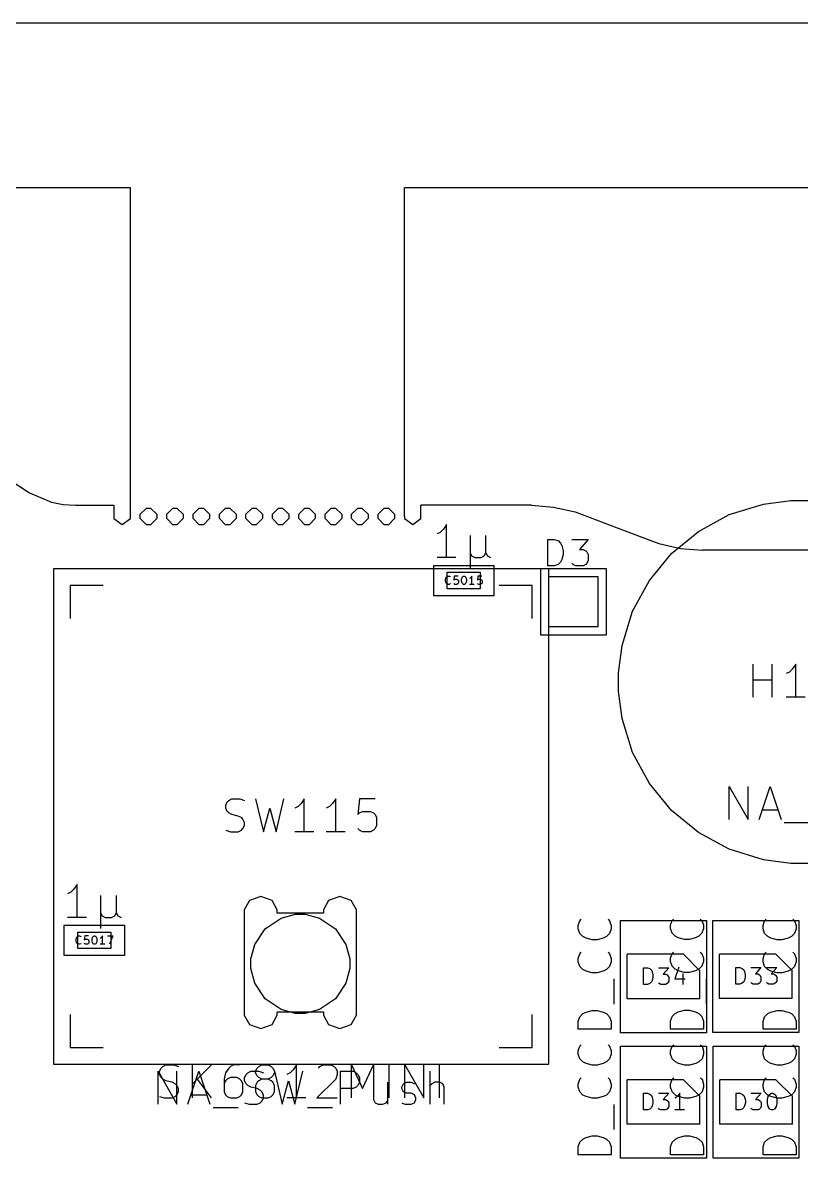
# Model space of a CAD drawing. Extents: x 0 to 141, y 0 to 216.
# Drawn here: x 77.15 to 100.73, y 181.25 to 215.65 of the extents above; entities that cross this region are included whole.
import ezdxf

# ---------------------------------------------------------------- set-up
doc = ezdxf.new("R2010")
doc.units = 0
doc.layers.get('0').update_dxf_attribs({"linetype": 'CONTINUOUS'})

msp = doc.modelspace()

# ---------------------------------------------------------------- linework, layer by layer
at = {"color": 0}
for p, q in [((0.07028, 215.649), (134.151, 215.649)), ((80.4115, 210.65), (12.8102, 210.65)), ((80.4115, 200.695), (80.4115, 210.65)), ((88.7113, 200.695), (88.7113, 210.65)), ((134.151, 210.65), (88.7113, 210.65)), ((76.7401, 201.816), (77.3536, 201.409)), ((77.3536, 201.409), (78.0189, 201.13)), ((78.0189, 201.13), (78.3773, 201.057)), ((78.3773, 201.057), (78.7548, 201.032)), ((78.7548, 201.032), (79.9112, 201.032)), ((79.9112, 201.032), (79.9112, 200.695)), ((80.7103, 200.758), (80.8976, 200.944)), ((80.8976, 200.944), (80.9611, 200.944)), ((80.9611, 200.944), (81.0232, 200.944)), ((81.0232, 200.944), (81.2105, 200.758)), ((81.5111, 200.758), (81.697, 200.944)), ((81.697, 200.944), (81.7605, 200.944)), ((81.7605, 200.944), (81.8226, 200.944)), ((81.8226, 200.944), (82.0113, 200.758)), ((82.3101, 200.758), (82.4978, 200.944)), ((82.4978, 200.944), (82.5609, 200.944)), ((82.5609, 200.944), (82.623, 200.944)), ((82.623, 200.944), (82.8104, 200.758)), ((83.1109, 200.758), (83.2968, 200.944)), ((83.2968, 200.944), (83.3603, 200.944)), ((83.3603, 200.944), (83.4224, 200.944)), ((83.4224, 200.944), (83.6112, 200.758)), ((83.91, 200.758), (84.0976, 200.944)), ((84.0976, 200.944), (84.1608, 200.944)), ((84.1608, 200.944), (84.2229, 200.944)), ((84.2229, 200.944), (84.4102, 200.758)), ((84.7108, 200.758), (84.8967, 200.944)), ((84.8967, 200.944), (84.9602, 200.944)), ((84.9602, 200.944), (85.0223, 200.944)), ((85.0223, 200.944), (85.211, 200.758)), ((85.5102, 200.758), (85.6975, 200.944)), ((85.6975, 200.944), (85.761, 200.944)), ((85.761, 200.944), (85.8227, 200.944)), ((85.8227, 200.944), (86.0104, 200.758)), ((86.3106, 200.758), (86.4969, 200.944)), ((86.4969, 200.944), (86.56, 200.944)), ((86.56, 200.944), (86.6221, 200.944)), ((86.6221, 200.944), (86.8109, 200.758)), ((87.1114, 200.758), (87.2973, 200.944)), ((87.2973, 200.944), (87.3608, 200.944)), ((87.3608, 200.944), (87.4229, 200.944)), ((87.4229, 200.944), (87.6102, 200.758)), ((87.9105, 200.758), (88.0981, 200.944)), ((88.0981, 200.944), (88.1613, 200.944)), ((88.1613, 200.944), (88.2234, 200.944)), ((88.2234, 200.944), (88.4107, 200.758)), ((89.2101, 200.695), (89.2101, 201.032)), ((92.5558, 201.032), (89.2101, 201.032)), ((92.5558, 201.032), (93.2296, 200.979)), ((93.2296, 200.979), (93.883, 200.83)), ((98.5478, 200.749), (99.5796, 201.068)), ((99.5796, 201.068), (100.411, 201.18)), ((100.411, 201.18), (100.689, 201.18)), ((100.689, 201.18), (100.966, 201.18)), ((79.9112, 200.695), (79.9112, 200.633)), ((79.9112, 200.633), (80.1606, 200.445)), ((80.1606, 200.445), (80.4115, 200.633)), ((80.4115, 200.633), (80.4115, 200.695)), ((80.7103, 200.695), (80.7103, 200.758)), ((80.7103, 200.633), (80.7103, 200.695)), ((80.8976, 200.444), (80.7103, 200.633)), ((81.2105, 200.633), (81.0232, 200.444)), ((81.2105, 200.758), (81.2105, 200.695)), ((81.2105, 200.695), (81.2105, 200.633)), ((81.5111, 200.695), (81.5111, 200.758)), ((81.5111, 200.633), (81.5111, 200.695)), ((81.697, 200.444), (81.5111, 200.633)), ((82.0113, 200.633), (81.8226, 200.444)), ((82.0113, 200.758), (82.0113, 200.695)), ((82.0113, 200.695), (82.0113, 200.633)), ((82.3101, 200.695), (82.3101, 200.758)), ((82.3101, 200.633), (82.3101, 200.695)), ((82.4978, 200.444), (82.3101, 200.633)), ((82.8104, 200.633), (82.623, 200.444)), ((82.8104, 200.758), (82.8104, 200.695)), ((82.8104, 200.695), (82.8104, 200.633)), ((83.1109, 200.695), (83.1109, 200.758)), ((83.1109, 200.633), (83.1109, 200.695)), ((83.2968, 200.444), (83.1109, 200.633)), ((83.6112, 200.633), (83.4224, 200.444)), ((83.6112, 200.758), (83.6112, 200.695)), ((83.6112, 200.695), (83.6112, 200.633)), ((83.91, 200.695), (83.91, 200.758)), ((83.91, 200.633), (83.91, 200.695)), ((84.0976, 200.444), (83.91, 200.633)), ((84.4102, 200.633), (84.2229, 200.444)), ((84.4102, 200.758), (84.4102, 200.695)), ((84.4102, 200.695), (84.4102, 200.633)), ((84.7108, 200.695), (84.7108, 200.758)), ((84.7108, 200.633), (84.7108, 200.695)), ((84.8967, 200.444), (84.7108, 200.633)), ((85.211, 200.633), (85.0223, 200.444)), ((85.211, 200.758), (85.211, 200.695)), ((85.211, 200.695), (85.211, 200.633)), ((85.5102, 200.695), (85.5102, 200.758)), ((85.5102, 200.633), (85.5102, 200.695)), ((85.6975, 200.444), (85.5102, 200.633)), ((86.0104, 200.633), (85.8227, 200.444)), ((86.0104, 200.758), (86.0104, 200.695)), ((86.0104, 200.695), (86.0104, 200.633)), ((86.3106, 200.695), (86.3106, 200.758)), ((86.3106, 200.633), (86.3106, 200.695)), ((86.4969, 200.444), (86.3106, 200.633)), ((86.8109, 200.633), (86.6221, 200.444)), ((86.8109, 200.758), (86.8109, 200.695)), ((86.8109, 200.695), (86.8109, 200.633)), ((87.1114, 200.695), (87.1114, 200.758)), ((87.1114, 200.633), (87.1114, 200.695)), ((87.2973, 200.444), (87.1114, 200.633)), ((87.6102, 200.633), (87.4229, 200.444)), ((87.6102, 200.758), (87.6102, 200.695)), ((87.6102, 200.695), (87.6102, 200.633)), ((87.9105, 200.695), (87.9105, 200.758)), ((87.9105, 200.633), (87.9105, 200.695)), ((88.0981, 200.444), (87.9105, 200.633)), ((88.4107, 200.633), (88.2234, 200.444)), ((88.4107, 200.758), (88.4107, 200.695)), ((88.4107, 200.695), (88.4107, 200.633)), ((88.7113, 200.695), (88.7113, 200.633)), ((88.7113, 200.633), (88.9607, 200.445)), ((88.9607, 200.445), (89.2101, 200.633)), ((89.2101, 200.633), (89.2101, 200.695)), ((93.883, 200.83), (95.148, 200.352)), ((97.6133, 200.241), (98.5478, 200.749)), ((80.9611, 200.444), (80.8976, 200.444)), ((81.0232, 200.444), (80.9611, 200.444)), ((81.7605, 200.444), (81.697, 200.444)), ((81.8226, 200.444), (81.7605, 200.444)), ((82.5609, 200.444), (82.4978, 200.444)), ((82.623, 200.444), (82.5609, 200.444)), ((83.3603, 200.444), (83.2968, 200.444)), ((83.4224, 200.444), (83.3603, 200.444)), ((84.1608, 200.444), (84.0976, 200.444)), ((84.2229, 200.444), (84.1608, 200.444)), ((84.9602, 200.444), (84.8967, 200.444)), ((85.0223, 200.444), (84.9602, 200.444)), ((85.761, 200.444), (85.6975, 200.444)), ((85.8227, 200.444), (85.761, 200.444)), ((86.56, 200.444), (86.4969, 200.444)), ((86.6221, 200.444), (86.56, 200.444)), ((87.3608, 200.444), (87.2973, 200.444)), ((87.4229, 200.444), (87.3608, 200.444)), ((88.1613, 200.444), (88.0981, 200.444)), ((88.2234, 200.444), (88.1613, 200.444)), ((89.7943, 200.21), (89.6994, 200.163)), ((89.8895, 200.306), (89.7943, 200.21)), ((89.9844, 200.448), (89.8895, 200.306)), ((89.9844, 199.449), (89.9844, 200.448)), ((95.148, 200.352), (96.4131, 199.875)), ((96.799, 199.569), (97.6133, 200.241)), ((90.6999, 200.115), (90.6999, 199.116)), ((91.1751, 199.591), (91.1751, 200.115)), ((93.0575, 199.199), (93.0575, 199.999)), ((93.0575, 199.999), (93.249, 199.999)), ((93.249, 199.999), (93.3619, 199.96)), ((93.3619, 199.96), (93.4392, 199.885)), ((93.4392, 199.885), (93.4766, 199.809)), ((93.7824, 199.999), (94.277, 199.999)), ((94.277, 199.999), (94.0096, 199.694)), ((96.4131, 199.875), (97.0661, 199.726)), ((90.6999, 199.591), (90.7464, 199.496)), ((91.1281, 199.496), (91.1751, 199.591)), ((91.1751, 199.591), (91.2234, 199.496)), ((93.4766, 199.809), (93.515, 199.656)), ((93.515, 199.541), (93.4766, 199.39)), ((93.515, 199.656), (93.515, 199.541)), ((94.0096, 199.694), (94.1243, 199.694)), ((94.1243, 199.694), (94.2012, 199.656)), ((94.2012, 199.656), (94.2386, 199.619)), ((94.2386, 199.619), (94.277, 199.541)), ((94.277, 199.541), (94.277, 199.351)), ((96.1277, 198.756), (96.799, 199.569)), ((97.0661, 199.726), (97.7403, 199.672)), ((110.597, 199.672), (97.7403, 199.672)), ((89.5985, 198.291), (89.5985, 199.21)), ((89.5985, 199.21), (91.4192, 199.21)), ((90.2712, 199.449), (89.6994, 199.449)), ((90.7464, 199.496), (90.8417, 199.449)), ((90.8417, 199.449), (91.0332, 199.449)), ((91.0332, 199.449), (91.1281, 199.496)), ((91.2234, 199.496), (91.3183, 199.449)), ((91.4192, 199.21), (91.4192, 198.291)), ((93.249, 199.199), (93.0575, 199.199)), ((93.3619, 199.237), (93.249, 199.199)), ((93.4392, 199.312), (93.3619, 199.237)), ((93.4766, 199.39), (93.4392, 199.312)), ((93.8195, 199.237), (93.7824, 199.275)), ((93.8953, 199.199), (93.8195, 199.237)), ((94.1243, 199.199), (93.8953, 199.199)), ((94.2012, 199.237), (94.1243, 199.199)), ((94.2386, 199.275), (94.2012, 199.237)), ((94.277, 199.351), (94.2386, 199.275)), ((93.0836, 199.103), (78.0838, 199.103)), ((78.0838, 199.103), (78.0838, 184.103)), ((89.9555, 198.778), (89.9664, 198.826)), ((89.9664, 198.826), (89.9791, 198.85)), ((89.9791, 198.85), (90.0024, 198.873)), ((90.0024, 198.873), (90.0384, 198.886)), ((90.0095, 198.501), (90.0095, 199.001)), ((90.0095, 199.001), (91.0085, 199.001)), ((90.0384, 198.886), (90.0617, 198.886)), ((90.0617, 198.886), (90.0977, 198.873)), ((90.0977, 198.873), (90.11, 198.862)), ((90.2173, 198.886), (90.2049, 198.767)), ((90.3358, 198.886), (90.2173, 198.886)), ((90.4434, 198.79), (90.4558, 198.837)), ((90.4558, 198.837), (90.4667, 198.862)), ((90.4667, 198.862), (90.4794, 198.873)), ((90.4794, 198.873), (90.5027, 198.886)), ((90.5027, 198.886), (90.526, 198.886)), ((90.526, 198.886), (90.551, 198.873)), ((90.551, 198.873), (90.5619, 198.862)), ((90.5619, 198.862), (90.5743, 198.837)), ((90.5743, 198.837), (90.5866, 198.79)), ((90.7052, 198.826), (90.6819, 198.814)), ((90.7288, 198.85), (90.7052, 198.826)), ((90.7535, 198.886), (90.7288, 198.85)), ((90.7535, 198.636), (90.7535, 198.886)), ((90.9313, 198.886), (90.9189, 198.767)), ((91.0498, 198.886), (90.9313, 198.886)), ((91.0085, 199.001), (91.0085, 198.501)), ((94.8284, 199.111), (92.8289, 199.111)), ((92.8289, 199.111), (92.8289, 197.11)), ((94.579, 198.86), (93.0783, 198.86)), ((93.0783, 198.86), (93.0783, 197.361)), ((93.0836, 184.103), (93.0836, 199.103)), ((94.579, 197.361), (94.579, 198.86)), ((94.8284, 197.11), (94.8284, 199.111)), ((79.5845, 198.603), (78.5841, 198.603)), ((78.5841, 198.603), (78.5841, 197.604)), ((89.9555, 198.742), (89.9555, 198.778)), ((89.9664, 198.695), (89.9555, 198.742)), ((89.9791, 198.67), (89.9664, 198.695)), ((90.0024, 198.647), (89.9791, 198.67)), ((90.0384, 198.636), (90.0024, 198.647)), ((91.0085, 198.501), (90.0095, 198.501)), ((90.0617, 198.636), (90.0384, 198.636)), ((90.0977, 198.647), (90.0617, 198.636)), ((90.11, 198.659), (90.0977, 198.647)), ((90.2049, 198.767), (90.2173, 198.778)), ((90.2173, 198.647), (90.2049, 198.659)), ((90.2173, 198.778), (90.2409, 198.79)), ((90.2409, 198.636), (90.2173, 198.647)), ((90.2409, 198.79), (90.3002, 198.79)), ((90.3002, 198.636), (90.2409, 198.636)), ((90.3002, 198.79), (90.3249, 198.778)), ((90.3249, 198.647), (90.3002, 198.636)), ((90.3249, 198.778), (90.3358, 198.767)), ((90.3358, 198.659), (90.3249, 198.647)), ((90.3358, 198.767), (90.3482, 198.742)), ((90.3482, 198.683), (90.3358, 198.659)), ((90.3482, 198.742), (90.3482, 198.683)), ((90.4434, 198.731), (90.4434, 198.79)), ((90.4558, 198.683), (90.4434, 198.731)), ((90.4667, 198.659), (90.4558, 198.683)), ((90.4794, 198.647), (90.4667, 198.659)), ((90.5027, 198.636), (90.4794, 198.647)), ((90.526, 198.636), (90.5027, 198.636)), ((90.551, 198.647), (90.526, 198.636)), ((90.5619, 198.659), (90.551, 198.647)), ((90.5743, 198.683), (90.5619, 198.659)), ((90.5866, 198.731), (90.5743, 198.683)), ((90.5866, 198.79), (90.5866, 198.731)), ((90.8237, 198.636), (90.6819, 198.636)), ((90.9189, 198.767), (90.9313, 198.778)), ((90.9313, 198.647), (90.9189, 198.659)), ((90.9313, 198.778), (90.9546, 198.79)), ((90.9546, 198.636), (90.9313, 198.647)), ((90.9546, 198.79), (91.0153, 198.79)), ((91.0153, 198.636), (90.9546, 198.636)), ((91.0153, 198.79), (91.0389, 198.778)), ((91.0389, 198.647), (91.0153, 198.636)), ((91.0389, 198.778), (91.0498, 198.767)), ((91.0498, 198.659), (91.0389, 198.647)), ((91.0498, 198.767), (91.0622, 198.742)), ((91.0622, 198.683), (91.0498, 198.659)), ((91.0622, 198.742), (91.0622, 198.683)), ((92.5834, 198.603), (91.5843, 198.603)), ((92.5834, 197.604), (92.5834, 198.603)), ((95.6208, 197.82), (96.1277, 198.756)), ((91.4192, 198.291), (89.5985, 198.291)), ((95.3011, 196.788), (95.6208, 197.82)), ((92.8289, 197.11), (94.8284, 197.11)), ((93.0783, 197.361), (94.579, 197.361)), ((95.1893, 195.957), (95.3011, 196.788)), ((99.2738, 195.217), (99.2738, 196.216)), ((99.8456, 195.217), (99.8456, 196.216)), ((100.464, 196.074), (100.37, 195.979)), ((100.56, 196.216), (100.464, 196.074)), ((100.56, 195.217), (100.56, 196.216)), ((95.1893, 195.679), (95.1893, 195.957)), ((99.2738, 195.741), (99.8456, 195.741)), ((100.37, 195.979), (100.274, 195.931)), ((95.1893, 195.402), (95.1893, 195.679)), ((95.3011, 194.571), (95.1893, 195.402)), ((100.846, 195.217), (100.274, 195.217)), ((95.6208, 193.538), (95.3011, 194.571)), ((96.1277, 192.604), (95.6208, 193.538)), ((96.799, 191.79), (96.1277, 192.604)), ((98.5464, 191.517), (98.5464, 192.516)), ((98.5464, 192.516), (99.1168, 191.517)), ((99.1168, 191.517), (99.1168, 192.516)), ((99.4502, 191.517), (99.7839, 192.516)), ((99.7839, 192.516), (100.117, 191.517)), ((83.2982, 191.95), (83.3452, 192.046)), ((83.2982, 191.855), (83.2982, 191.95)), ((83.3452, 192.046), (83.3935, 192.093)), ((83.3935, 192.093), (83.4884, 192.141)), ((83.4884, 192.141), (83.7269, 192.141)), ((83.7269, 192.141), (83.8701, 192.093)), ((84.2024, 192.141), (84.4405, 191.141)), ((84.8222, 191.141), (85.0593, 192.141)), ((85.5846, 191.998), (85.4879, 191.903)), ((85.6795, 192.141), (85.5846, 191.998)), ((85.6795, 191.141), (85.6795, 192.141)), ((86.5367, 191.998), (86.4415, 191.903)), ((86.6316, 192.141), (86.5367, 191.998)), ((86.6316, 191.141), (86.6316, 192.141)), ((87.3457, 192.141), (87.2973, 191.665)), ((87.8223, 192.141), (87.3457, 192.141)), ((83.3452, 191.759), (83.2982, 191.855)), ((83.3935, 191.713), (83.3452, 191.759)), ((83.4884, 191.665), (83.3935, 191.713)), ((83.6785, 191.618), (83.4884, 191.665)), ((83.7738, 191.569), (83.6785, 191.618)), ((84.4405, 191.141), (84.6307, 191.855)), ((84.6307, 191.855), (84.8222, 191.141)), ((85.4879, 191.903), (85.393, 191.855)), ((86.4415, 191.903), (86.3452, 191.855)), ((87.2973, 191.665), (87.3457, 191.713)), ((87.3457, 191.713), (87.4406, 191.759)), ((87.4406, 191.759), (87.679, 191.759)), ((87.679, 191.759), (87.7743, 191.713)), ((87.7743, 191.713), (87.8223, 191.665)), ((87.8223, 191.665), (87.8692, 191.569)), ((97.6133, 191.119), (96.799, 191.79)), ((99.5454, 191.802), (100.022, 191.802)), ((83.8218, 191.521), (83.7738, 191.569)), ((83.8701, 191.426), (83.8218, 191.521)), ((83.8218, 191.236), (83.8701, 191.331)), ((83.8701, 191.331), (83.8701, 191.426)), ((87.8692, 191.331), (87.8223, 191.236)), ((87.8692, 191.569), (87.8692, 191.331)), ((100.212, 191.422), (100.975, 191.422)), ((83.2982, 191.189), (83.4415, 191.141)), ((83.4415, 191.141), (83.6785, 191.141)), ((83.6785, 191.141), (83.7738, 191.189)), ((83.7738, 191.189), (83.8218, 191.236)), ((85.9649, 191.141), (85.393, 191.141)), ((86.917, 191.141), (86.3452, 191.141)), ((87.3457, 191.189), (87.2973, 191.236)), ((87.4406, 191.141), (87.3457, 191.189)), ((87.679, 191.141), (87.4406, 191.141)), ((87.7743, 191.189), (87.679, 191.141)), ((87.8223, 191.236), (87.7743, 191.189)), ((98.5478, 190.611), (97.6133, 191.119)), ((99.5796, 190.292), (98.5478, 190.611)), ((100.411, 190.179), (99.5796, 190.292)), ((100.689, 190.179), (100.411, 190.179)), ((100.966, 190.179), (100.689, 190.179)), ((78.7961, 189.548), (78.7012, 189.406)), ((78.7961, 188.549), (78.7961, 189.548)), ((78.6059, 189.311), (78.511, 189.262)), ((78.7012, 189.406), (78.6059, 189.311)), ((79.5101, 189.214), (79.5101, 188.215)), ((79.9867, 188.691), (79.9867, 189.214)), ((84.0147, 189.057), (83.8592, 188.776)), ((84.358, 189.181), (84.0147, 189.057)), ((84.7012, 189.057), (84.358, 189.181)), ((84.8582, 188.776), (84.7012, 189.057)), ((86.414, 189.057), (86.2584, 188.776)), ((86.7586, 189.181), (86.414, 189.057)), ((87.1015, 189.057), (86.7586, 189.181)), ((87.2589, 188.776), (87.1015, 189.057)), ((79.0815, 188.549), (78.511, 188.549)), ((79.5101, 188.691), (79.5584, 188.596)), ((79.5584, 188.596), (79.6533, 188.549)), ((79.6533, 188.549), (79.8435, 188.549)), ((79.8435, 188.549), (79.9387, 188.596)), ((79.9387, 188.596), (79.9867, 188.691)), ((79.9867, 188.691), (80.0336, 188.596)), ((80.0336, 188.596), (80.1303, 188.549)), ((83.8592, 188.776), (83.8592, 188.681)), ((83.8592, 188.681), (83.8592, 185.681)), ((84.4973, 188.203), (84.9739, 188.524)), ((84.8582, 188.681), (84.8582, 188.776)), ((86.2584, 188.681), (84.8582, 188.681)), ((84.9739, 188.524), (85.4121, 188.641)), ((85.4121, 188.641), (85.5581, 188.641)), ((85.5581, 188.641), (85.7042, 188.641)), ((85.7042, 188.641), (86.1427, 188.524)), ((86.1427, 188.524), (86.6193, 188.203)), ((86.2584, 188.776), (86.2584, 188.681)), ((87.2589, 188.681), (87.2589, 188.776)), ((87.2589, 185.681), (87.2589, 188.681)), ((78.4105, 187.391), (78.4105, 188.31)), ((78.4105, 188.31), (80.2294, 188.31)), ((80.2294, 188.31), (80.2294, 187.391)), ((84.176, 187.726), (84.4973, 188.203)), ((86.6193, 188.203), (86.9403, 187.726)), ((93.9712, 188.301), (94.0195, 188.444)), ((93.9712, 188.206), (93.9712, 188.301)), ((94.0195, 188.062), (93.9712, 188.206)), ((94.0195, 188.444), (94.0664, 188.491)), ((94.8764, 188.491), (94.9233, 188.444)), ((94.9233, 188.444), (94.9717, 188.301)), ((94.9717, 188.206), (94.9233, 188.062)), ((94.9717, 188.301), (94.9717, 188.206)), ((95.2581, 188.451), (97.8588, 188.451)), ((95.2581, 185.051), (95.2581, 188.451)), ((96.7673, 188.309), (96.8142, 188.451)), ((96.7673, 188.214), (96.7673, 188.309)), ((96.8142, 188.07), (96.7673, 188.214)), ((96.8142, 188.451), (96.8622, 188.499)), ((97.6711, 188.499), (97.7194, 188.451)), ((97.7194, 188.451), (97.7664, 188.309)), ((97.7664, 188.214), (97.7194, 188.07)), ((97.7664, 188.309), (97.7664, 188.214)), ((97.8588, 188.451), (97.8588, 185.051)), ((98.0542, 188.458), (100.655, 188.458)), ((98.0542, 185.058), (98.0542, 188.458)), ((99.5715, 188.301), (99.6184, 188.444)), ((99.5715, 188.206), (99.5715, 188.301)), ((99.6184, 188.062), (99.5715, 188.206)), ((99.6184, 188.444), (99.6668, 188.491)), ((100.476, 188.491), (100.524, 188.444)), ((100.524, 188.444), (100.572, 188.301)), ((100.572, 188.206), (100.524, 188.062)), ((100.572, 188.301), (100.572, 188.206)), ((100.655, 188.458), (100.655, 185.058)), ((78.7658, 187.877), (78.7785, 187.926)), ((78.7658, 187.843), (78.7658, 187.877)), ((78.7785, 187.795), (78.7658, 187.843)), ((78.7785, 187.926), (78.7908, 187.949)), ((78.7908, 187.949), (78.8141, 187.974)), ((78.8141, 187.974), (78.8501, 187.985)), ((78.8197, 187.601), (78.8197, 188.101)), ((78.8197, 188.101), (79.8202, 188.101)), ((78.8501, 187.985), (78.8734, 187.985)), ((78.8734, 187.985), (78.9093, 187.974)), ((78.9093, 187.974), (78.9217, 187.962)), ((79.0279, 187.985), (79.0166, 187.867)), ((79.0166, 187.867), (79.0279, 187.877)), ((79.1475, 187.985), (79.0279, 187.985)), ((79.0279, 187.877), (79.0526, 187.89)), ((79.0526, 187.89), (79.1118, 187.89)), ((79.1118, 187.89), (79.1351, 187.877)), ((79.1351, 187.877), (79.1475, 187.867)), ((79.1475, 187.867), (79.1587, 187.843)), ((79.1587, 187.843), (79.1587, 187.783)), ((79.2551, 187.89), (79.266, 187.938)), ((79.2551, 187.831), (79.2551, 187.89)), ((79.266, 187.783), (79.2551, 187.831)), ((79.266, 187.938), (79.2787, 187.962)), ((79.2787, 187.962), (79.2896, 187.974)), ((79.2896, 187.974), (79.3143, 187.985)), ((79.3143, 187.985), (79.338, 187.985)), ((79.338, 187.985), (79.3612, 187.974)), ((79.3612, 187.974), (79.3736, 187.962)), ((79.3736, 187.962), (79.3859, 187.938)), ((79.3859, 187.938), (79.3972, 187.89)), ((79.3972, 187.831), (79.3859, 187.783)), ((79.3972, 187.89), (79.3972, 187.831)), ((79.5168, 187.926), (79.4921, 187.913)), ((79.5405, 187.949), (79.5168, 187.926)), ((79.5637, 187.985), (79.5405, 187.949)), ((79.5637, 187.736), (79.5637, 187.985)), ((79.7183, 187.985), (79.8848, 187.985)), ((79.8848, 187.985), (79.7789, 187.736)), ((79.8202, 188.101), (79.8202, 187.601)), ((94.1144, 187.967), (94.0195, 188.062)), ((94.2097, 187.92), (94.1144, 187.967)), ((94.3998, 187.872), (94.2097, 187.92)), ((94.543, 187.872), (94.3998, 187.872)), ((94.7332, 187.92), (94.543, 187.872)), ((94.8284, 187.967), (94.7332, 187.92)), ((94.9233, 188.062), (94.8284, 187.967)), ((96.9091, 187.976), (96.8142, 188.07)), ((97.0044, 187.927), (96.9091, 187.976)), ((97.1959, 187.88), (97.0044, 187.927)), ((97.3377, 187.88), (97.1959, 187.88)), ((97.5293, 187.927), (97.3377, 187.88)), ((97.6242, 187.976), (97.5293, 187.927)), ((97.7194, 188.07), (97.6242, 187.976)), ((99.7148, 187.967), (99.6184, 188.062)), ((99.81, 187.92), (99.7148, 187.967)), ((100, 187.872), (99.81, 187.92)), ((100.143, 187.872), (100, 187.872)), ((100.334, 187.92), (100.143, 187.872)), ((100.429, 187.967), (100.334, 187.92)), ((100.524, 188.062), (100.429, 187.967)), ((78.7908, 187.772), (78.7785, 187.795)), ((78.8141, 187.747), (78.7908, 187.772)), ((78.8501, 187.736), (78.8141, 187.747)), ((79.8202, 187.601), (78.8197, 187.601)), ((78.8734, 187.736), (78.8501, 187.736)), ((78.9093, 187.747), (78.8734, 187.736)), ((78.9217, 187.759), (78.9093, 187.747)), ((79.0279, 187.747), (79.0166, 187.759)), ((79.0526, 187.736), (79.0279, 187.747)), ((79.1118, 187.736), (79.0526, 187.736)), ((79.1351, 187.747), (79.1118, 187.736)), ((79.1475, 187.759), (79.1351, 187.747)), ((79.1587, 187.783), (79.1475, 187.759)), ((79.2787, 187.759), (79.266, 187.783)), ((79.2896, 187.747), (79.2787, 187.759)), ((79.3143, 187.736), (79.2896, 187.747)), ((79.338, 187.736), (79.3143, 187.736)), ((79.3612, 187.747), (79.338, 187.736)), ((79.3736, 187.759), (79.3612, 187.747)), ((79.3859, 187.783), (79.3736, 187.759)), ((79.6354, 187.736), (79.4921, 187.736)), ((84.0588, 187.288), (84.176, 187.726)), ((86.9403, 187.726), (87.0589, 187.288)), ((94.0195, 187.444), (94.0664, 187.492)), ((94.8764, 187.492), (94.9233, 187.444)), ((96.8142, 187.452), (96.8622, 187.499)), ((97.6711, 187.499), (97.7194, 187.452)), ((99.6184, 187.444), (99.6668, 187.492)), ((100.476, 187.492), (100.524, 187.444)), ((80.2294, 187.391), (78.4105, 187.391)), ((84.0588, 187.14), (84.0588, 187.288)), ((84.0588, 186.995), (84.0588, 187.14)), ((87.0589, 187.288), (87.0589, 187.14)), ((87.0589, 187.14), (87.0589, 186.995)), ((93.9712, 187.302), (94.0195, 187.444)), ((93.9712, 187.205), (93.9712, 187.302)), ((94.0195, 187.063), (93.9712, 187.205)), ((94.9233, 187.444), (94.9717, 187.302)), ((94.9717, 187.205), (94.9233, 187.063)), ((94.9717, 187.302), (94.9717, 187.205)), ((97.1585, 187.431), (95.4595, 187.431)), ((95.4595, 186.081), (95.4595, 187.431)), ((96.7673, 187.308), (96.8142, 187.452)), ((96.7673, 187.214), (96.7673, 187.308)), ((96.8142, 187.07), (96.7673, 187.214)), ((97.6588, 186.931), (97.1585, 187.431)), ((97.7194, 187.452), (97.7664, 187.308)), ((97.7664, 187.214), (97.7194, 187.07)), ((97.7664, 187.308), (97.7664, 187.214)), ((99.9546, 187.438), (98.2543, 187.438)), ((98.2543, 186.089), (98.2543, 187.438)), ((99.5715, 187.302), (99.6184, 187.444)), ((99.5715, 187.205), (99.5715, 187.302)), ((99.6184, 187.063), (99.5715, 187.205)), ((100.453, 186.938), (99.9546, 187.438)), ((100.524, 187.444), (100.572, 187.302)), ((100.572, 187.205), (100.524, 187.063)), ((100.572, 187.302), (100.572, 187.205)), ((84.176, 186.557), (84.0588, 186.995)), ((87.0589, 186.995), (86.9403, 186.557)), ((94.1144, 186.968), (94.0195, 187.063)), ((94.2097, 186.92), (94.1144, 186.968)), ((94.3998, 186.873), (94.2097, 186.92)), ((94.543, 186.873), (94.3998, 186.873)), ((94.7332, 186.92), (94.543, 186.873)), ((94.8284, 186.968), (94.7332, 186.92)), ((94.9233, 187.063), (94.8284, 186.968)), ((95.9513, 186.52), (95.9513, 187.019)), ((95.9513, 187.019), (96.0713, 187.019)), ((96.0713, 187.019), (96.1415, 186.995)), ((96.1415, 186.995), (96.1898, 186.949)), ((96.1898, 186.949), (96.2131, 186.901)), ((96.2131, 186.901), (96.2367, 186.805)), ((96.2367, 186.805), (96.2367, 186.734)), ((96.4036, 187.019), (96.7133, 187.019)), ((96.7133, 187.019), (96.5468, 186.829)), ((96.5468, 186.829), (96.6184, 186.829)), ((96.6184, 186.829), (96.6653, 186.805)), ((96.6653, 186.805), (96.69, 186.782)), ((96.69, 186.782), (96.7133, 186.734)), ((96.9091, 186.975), (96.8142, 187.07)), ((97.0234, 187.044), (96.9038, 186.686)), ((97.0044, 186.928), (96.9091, 186.975)), ((97.1959, 186.88), (97.0044, 186.928)), ((97.1419, 186.852), (97.1419, 186.52)), ((97.3377, 186.88), (97.1959, 186.88)), ((97.5293, 186.928), (97.3377, 186.88)), ((97.6242, 186.975), (97.5293, 186.928)), ((97.7194, 187.07), (97.6242, 186.975)), ((97.6588, 186.081), (97.6588, 186.931)), ((98.7474, 186.527), (98.7474, 187.027)), ((98.7474, 187.027), (98.866, 187.027)), ((98.866, 187.027), (98.9376, 187.004)), ((98.9376, 187.004), (98.9845, 186.956)), ((98.9845, 186.956), (99.0092, 186.907)), ((99.0092, 186.907), (99.0328, 186.812)), ((99.0328, 186.812), (99.0328, 186.741)), ((99.1994, 187.027), (99.508, 187.027)), ((99.508, 187.027), (99.3429, 186.837)), ((99.3429, 186.837), (99.4131, 186.837)), ((99.4131, 186.837), (99.4615, 186.812)), ((99.4615, 186.812), (99.4847, 186.789)), ((99.4847, 186.789), (99.508, 186.741)), ((99.7148, 186.968), (99.6184, 187.063)), ((99.6749, 187.027), (99.985, 187.027)), ((99.81, 186.92), (99.7148, 186.968)), ((100, 186.873), (99.81, 186.92)), ((99.985, 187.027), (99.8181, 186.837)), ((99.8181, 186.837), (99.8897, 186.837)), ((99.8897, 186.837), (99.9381, 186.812)), ((99.9381, 186.812), (99.9614, 186.789)), ((99.9614, 186.789), (99.985, 186.741)), ((100.143, 186.873), (100, 186.873)), ((100.334, 186.92), (100.143, 186.873)), ((100.429, 186.968), (100.334, 186.92)), ((100.524, 187.063), (100.429, 186.968)), ((100.453, 186.089), (100.453, 186.938)), ((84.4973, 186.081), (84.176, 186.557)), ((86.9403, 186.557), (86.6193, 186.081)), ((95.0666, 185.92), (95.0666, 186.682)), ((96.0713, 186.52), (95.9513, 186.52)), ((96.1415, 186.544), (96.0713, 186.52)), ((96.1898, 186.591), (96.1415, 186.544)), ((96.2131, 186.639), (96.1898, 186.591)), ((96.2367, 186.734), (96.2131, 186.639)), ((96.4283, 186.544), (96.4036, 186.567)), ((96.4752, 186.52), (96.4283, 186.544)), ((96.6184, 186.52), (96.4752, 186.52)), ((96.6653, 186.544), (96.6184, 186.52)), ((96.69, 186.567), (96.6653, 186.544)), ((96.7133, 186.615), (96.69, 186.567)), ((96.7133, 186.734), (96.7133, 186.615)), ((96.9038, 186.686), (97.2136, 186.686)), ((97.8613, 185.928), (97.8613, 186.69)), ((98.866, 186.527), (98.7474, 186.527)), ((98.9376, 186.551), (98.866, 186.527)), ((98.9845, 186.599), (98.9376, 186.551)), ((99.0092, 186.646), (98.9845, 186.599)), ((99.0328, 186.741), (99.0092, 186.646)), ((99.223, 186.551), (99.1994, 186.575)), ((99.271, 186.527), (99.223, 186.551)), ((99.4131, 186.527), (99.271, 186.527)), ((99.4615, 186.551), (99.4131, 186.527)), ((99.4847, 186.575), (99.4615, 186.551)), ((99.508, 186.622), (99.4847, 186.575)), ((99.508, 186.741), (99.508, 186.622)), ((99.6996, 186.551), (99.6749, 186.575)), ((99.7465, 186.527), (99.6996, 186.551)), ((99.8897, 186.527), (99.7465, 186.527)), ((99.9381, 186.551), (99.8897, 186.527)), ((99.9614, 186.575), (99.9381, 186.551)), ((99.985, 186.622), (99.9614, 186.575)), ((99.985, 186.741), (99.985, 186.622)), ((100.667, 185.92), (100.667, 186.682)), ((84.9739, 185.76), (84.4973, 186.081)), ((85.4121, 185.641), (84.9739, 185.76)), ((86.1427, 185.76), (85.7042, 185.641)), ((86.6193, 186.081), (86.1427, 185.76)), ((97.6588, 186.081), (95.4595, 186.081)), ((100.453, 186.089), (98.2543, 186.089)), ((78.5841, 185.604), (78.5841, 184.603)), ((83.8592, 185.681), (83.8592, 185.587)), ((83.8592, 185.587), (84.0147, 185.306)), ((84.7012, 185.306), (84.8582, 185.587)), ((86.2584, 185.681), (84.8582, 185.681)), ((84.8582, 185.587), (84.8582, 185.681)), ((85.5581, 185.641), (85.4121, 185.641)), ((85.7042, 185.641), (85.5581, 185.641)), ((86.2584, 185.681), (86.2584, 185.587)), ((86.2584, 185.587), (86.414, 185.306)), ((87.1015, 185.306), (87.2589, 185.587)), ((87.2589, 185.587), (87.2589, 185.681)), ((92.5834, 184.603), (92.5834, 185.604)), ((93.9712, 185.396), (94.0195, 185.539)), ((94.0195, 185.539), (94.1144, 185.634)), ((94.1144, 185.634), (94.2097, 185.682)), ((94.2097, 185.682), (94.3998, 185.729)), ((94.3998, 185.729), (94.543, 185.729)), ((94.543, 185.729), (94.7332, 185.682)), ((94.7332, 185.682), (94.8284, 185.634)), ((94.8284, 185.634), (94.9233, 185.539)), ((94.9233, 185.539), (94.9717, 185.396)), ((96.7673, 185.404), (96.8142, 185.546)), ((96.8142, 185.546), (96.9091, 185.641)), ((96.9091, 185.641), (97.0044, 185.689)), ((97.0044, 185.689), (97.1959, 185.738)), ((97.1959, 185.738), (97.3377, 185.738)), ((97.3377, 185.738), (97.5293, 185.689)), ((97.5293, 185.689), (97.6242, 185.641)), ((97.6242, 185.641), (97.7194, 185.546)), ((97.7194, 185.546), (97.7664, 185.404)), ((99.5715, 185.396), (99.6184, 185.539)), ((99.6184, 185.539), (99.7148, 185.634)), ((99.7148, 185.634), (99.81, 185.682)), ((99.81, 185.682), (100, 185.729)), ((100, 185.729), (100.143, 185.729)), ((100.143, 185.729), (100.334, 185.682)), ((100.334, 185.682), (100.429, 185.634)), ((100.429, 185.634), (100.524, 185.539)), ((100.524, 185.539), (100.572, 185.396)), ((84.0147, 185.306), (84.358, 185.181)), ((84.358, 185.181), (84.7012, 185.306)), ((86.414, 185.306), (86.7586, 185.181)), ((86.7586, 185.181), (87.1015, 185.306)), ((93.9712, 185.159), (93.9712, 185.396)), ((94.9717, 185.159), (93.9712, 185.159)), ((94.9717, 185.396), (94.9717, 185.159)), ((96.7673, 185.166), (96.7673, 185.404)), ((97.7664, 185.166), (96.7673, 185.166)), ((97.7664, 185.404), (97.7664, 185.166)), ((99.5715, 185.159), (99.5715, 185.396)), ((100.572, 185.159), (99.5715, 185.159)), ((100.572, 185.396), (100.572, 185.159)), ((97.8588, 185.051), (95.2581, 185.051)), ((100.655, 185.058), (98.0542, 185.058)), ((78.5841, 184.603), (79.5845, 184.603)), ((91.5843, 184.603), (92.5834, 184.603)), ((93.9712, 184.501), (94.0195, 184.643)), ((93.9712, 184.406), (93.9712, 184.501)), ((94.0195, 184.263), (93.9712, 184.406)), ((94.0195, 184.643), (94.0664, 184.692)), ((94.8764, 184.692), (94.9233, 184.643)), ((94.9233, 184.643), (94.9717, 184.501)), ((94.9717, 184.406), (94.9233, 184.263)), ((94.9717, 184.501), (94.9717, 184.406)), ((95.2581, 184.652), (97.8588, 184.652)), ((95.2581, 181.251), (95.2581, 184.652)), ((96.7715, 184.501), (96.8195, 184.643)), ((96.7715, 184.406), (96.7715, 184.501)), ((96.8195, 184.263), (96.7715, 184.406)), ((96.8195, 184.643), (96.8664, 184.692)), ((97.6768, 184.692), (97.7237, 184.643)), ((97.7237, 184.643), (97.7717, 184.501)), ((97.7717, 184.406), (97.7237, 184.263)), ((97.7717, 184.501), (97.7717, 184.406)), ((97.8588, 184.652), (97.8588, 181.251)), ((98.0585, 184.652), (100.659, 184.652)), ((98.0585, 181.251), (98.0585, 184.652)), ((99.5715, 184.501), (99.6184, 184.643)), ((99.5715, 184.406), (99.5715, 184.501)), ((99.6184, 184.263), (99.5715, 184.406)), ((99.6184, 184.643), (99.6668, 184.692)), ((100.476, 184.692), (100.524, 184.643)), ((100.524, 184.643), (100.572, 184.501)), ((100.572, 184.406), (100.524, 184.263)), ((100.572, 184.501), (100.572, 184.406)), ((100.659, 184.652), (100.659, 181.251)), ((78.0838, 184.103), (93.0836, 184.103)), ((81.3442, 183.983), (81.3925, 184.03)), ((81.3925, 184.03), (81.4874, 184.078)), ((81.4874, 184.078), (81.7259, 184.078)), ((81.7259, 184.078), (81.8677, 184.03)), ((82.2964, 183.078), (82.2964, 184.078)), ((82.8682, 184.078), (82.2964, 183.507)), ((83.4401, 184.03), (83.3921, 183.983)), ((83.5353, 184.078), (83.4401, 184.03)), ((83.7255, 184.078), (83.5353, 184.078)), ((84.249, 183.983), (84.2973, 184.03)), ((84.2973, 184.03), (84.3926, 184.078)), ((84.3926, 184.078), (84.5827, 184.078)), ((84.5827, 184.078), (84.6776, 184.03)), ((84.6776, 184.03), (84.7259, 183.983)), ((85.4396, 184.078), (85.3447, 183.935)), ((85.4396, 183.078), (85.4396, 184.078)), ((86.1067, 183.983), (86.1536, 184.03)), ((86.1536, 184.03), (86.2485, 184.078)), ((86.2485, 184.078), (86.487, 184.078)), ((86.487, 184.078), (86.5822, 184.03)), ((86.5822, 184.03), (86.6302, 183.983)), ((87.1058, 183.078), (87.1058, 184.078)), ((87.1058, 184.078), (87.4391, 183.364)), ((87.4391, 183.364), (87.7729, 184.078)), ((87.7729, 184.078), (87.7729, 183.078)), ((88.2495, 183.078), (88.2495, 184.078)), ((88.725, 183.078), (88.725, 184.078)), ((88.725, 184.078), (89.2969, 183.078)), ((89.2969, 183.078), (89.2969, 184.078)), ((89.7738, 183.078), (89.7738, 184.078)), ((94.1144, 184.168), (94.0195, 184.263)), ((94.2097, 184.12), (94.1144, 184.168)), ((94.3998, 184.073), (94.2097, 184.12)), ((94.543, 184.073), (94.3998, 184.073)), ((94.7332, 184.12), (94.543, 184.073)), ((94.8284, 184.168), (94.7332, 184.12)), ((94.9233, 184.263), (94.8284, 184.168)), ((96.9148, 184.168), (96.8195, 184.263)), ((97.0097, 184.12), (96.9148, 184.168)), ((97.1998, 184.073), (97.0097, 184.12)), ((97.3434, 184.073), (97.1998, 184.073)), ((97.5335, 184.12), (97.3434, 184.073)), ((97.6284, 184.168), (97.5335, 184.12)), ((97.7237, 184.263), (97.6284, 184.168)), ((99.7148, 184.168), (99.6184, 184.263)), ((99.81, 184.12), (99.7148, 184.168)), ((100, 184.073), (99.81, 184.12)), ((100.143, 184.073), (100, 184.073)), ((100.334, 184.12), (100.143, 184.073)), ((100.429, 184.168), (100.334, 184.12)), ((100.524, 184.263), (100.429, 184.168)), ((81.2504, 182.886), (81.2504, 183.885)), ((81.2504, 183.885), (81.8226, 182.886)), ((81.2973, 183.888), (81.3442, 183.983)), ((81.2973, 183.793), (81.2973, 183.888)), ((81.3442, 183.698), (81.2973, 183.793)), ((81.3925, 183.65), (81.3442, 183.698)), ((81.8226, 182.886), (81.8226, 183.885)), ((82.1559, 182.886), (82.4879, 183.885)), ((82.4879, 183.885), (82.8216, 182.886)), ((83.2968, 183.84), (83.2485, 183.65)), ((83.3921, 183.983), (83.2968, 183.84)), ((83.4401, 183.698), (83.3452, 183.65)), ((83.6306, 183.698), (83.4401, 183.698)), ((83.7255, 183.65), (83.6306, 183.698)), ((83.8701, 183.695), (83.917, 183.79)), ((83.8701, 183.6), (83.8701, 183.695)), ((83.917, 183.79), (83.9653, 183.838)), ((83.9653, 183.838), (84.0602, 183.885)), ((84.0602, 183.885), (84.2973, 183.885)), ((84.2024, 183.888), (84.249, 183.983)), ((84.2024, 183.84), (84.2024, 183.888)), ((84.249, 183.745), (84.2024, 183.84)), ((84.2973, 183.698), (84.249, 183.745)), ((84.2973, 183.885), (84.4405, 183.838)), ((84.3926, 183.65), (84.2973, 183.698)), ((84.6776, 183.698), (84.5827, 183.65)), ((84.7259, 183.745), (84.6776, 183.698)), ((84.7259, 183.983), (84.7729, 183.888)), ((84.7729, 183.84), (84.7259, 183.745)), ((84.7729, 183.888), (84.7729, 183.84)), ((84.7743, 183.885), (85.0124, 182.886)), ((85.2495, 183.84), (85.1546, 183.793)), ((85.3447, 183.935), (85.2495, 183.84)), ((85.393, 182.886), (85.6312, 183.885)), ((86.6302, 183.983), (86.6771, 183.888)), ((86.6771, 183.793), (86.6302, 183.65)), ((86.6771, 183.888), (86.6771, 183.793)), ((86.7738, 182.886), (86.7738, 183.885)), ((86.7738, 183.885), (87.1555, 183.885)), ((87.1555, 183.885), (87.2504, 183.838)), ((87.2504, 183.838), (87.2973, 183.79)), ((87.2973, 183.79), (87.3457, 183.695)), ((87.3457, 183.695), (87.3457, 183.552)), ((89.4884, 182.886), (89.4884, 183.885)), ((94.0195, 183.644), (94.0664, 183.691)), ((94.8764, 183.691), (94.9233, 183.644)), ((96.8195, 183.644), (96.8664, 183.691)), ((97.6768, 183.691), (97.7237, 183.644)), ((99.6184, 183.644), (99.6668, 183.691)), ((100.476, 183.691), (100.524, 183.644)), ((81.4874, 183.601), (81.3925, 183.65)), ((81.6776, 183.555), (81.4874, 183.601)), ((81.7728, 183.507), (81.6776, 183.555)), ((81.8212, 183.46), (81.7728, 183.507)), ((81.8677, 183.364), (81.8212, 183.46)), ((81.8677, 183.269), (81.8677, 183.364)), ((82.8682, 183.078), (82.4399, 183.65)), ((83.2485, 183.65), (83.2485, 183.269)), ((83.2968, 183.601), (83.2485, 183.507)), ((83.3452, 183.65), (83.2968, 183.601)), ((83.7738, 183.601), (83.7255, 183.65)), ((83.8207, 183.507), (83.7738, 183.601)), ((83.8207, 183.269), (83.8207, 183.507)), ((83.917, 183.505), (83.8701, 183.6)), ((83.9653, 183.457), (83.917, 183.505)), ((84.0602, 183.41), (83.9653, 183.457)), ((84.2504, 183.362), (84.0602, 183.41)), ((84.249, 183.555), (84.2024, 183.46)), ((84.2024, 183.46), (84.2024, 183.269)), ((84.2973, 183.601), (84.249, 183.555)), ((84.3456, 183.315), (84.2504, 183.362)), ((84.3926, 183.65), (84.2973, 183.601)), ((84.5827, 183.65), (84.3926, 183.65)), ((84.6776, 183.601), (84.5827, 183.65)), ((84.7259, 183.555), (84.6776, 183.601)), ((84.7729, 183.46), (84.7259, 183.555)), ((84.7729, 183.269), (84.7729, 183.46)), ((85.0124, 182.886), (85.2029, 183.6)), ((85.2029, 183.6), (85.393, 182.886)), ((86.6302, 183.65), (86.0584, 183.078)), ((87.1555, 183.362), (86.7738, 183.362)), ((87.2504, 183.41), (87.1555, 183.362)), ((87.2973, 183.457), (87.2504, 183.41)), ((87.3457, 183.552), (87.2973, 183.457)), ((87.7743, 183.552), (87.7743, 183.028)), ((88.2026, 183.552), (88.2026, 182.886)), ((88.6312, 183.41), (88.6795, 183.505)), ((88.6312, 183.362), (88.6312, 183.41)), ((88.6795, 183.267), (88.6312, 183.362)), ((88.6795, 183.505), (88.7748, 183.552)), ((88.7748, 183.552), (88.9166, 183.552)), ((88.9166, 183.552), (89.0115, 183.505)), ((89.5368, 183.505), (89.4884, 183.457)), ((89.6317, 183.552), (89.5368, 183.505)), ((89.7738, 183.552), (89.6317, 183.552)), ((89.8701, 183.505), (89.7738, 183.552)), ((89.9171, 183.41), (89.8701, 183.505)), ((89.9171, 182.886), (89.9171, 183.41)), ((93.9712, 183.501), (94.0195, 183.644)), ((93.9712, 183.406), (93.9712, 183.501)), ((94.0195, 183.262), (93.9712, 183.406)), ((94.9233, 183.644), (94.9717, 183.501)), ((94.9717, 183.406), (94.9233, 183.262)), ((94.9717, 183.501), (94.9717, 183.406)), ((97.1585, 183.63), (95.4595, 183.63)), ((95.4595, 182.281), (95.4595, 183.63)), ((96.7715, 183.501), (96.8195, 183.644)), ((96.7715, 183.406), (96.7715, 183.501)), ((96.8195, 183.262), (96.7715, 183.406)), ((97.6588, 183.132), (97.1585, 183.63)), ((97.7237, 183.644), (97.7717, 183.501)), ((97.7717, 183.406), (97.7237, 183.262)), ((97.7717, 183.501), (97.7717, 183.406)), ((99.9589, 183.63), (98.2581, 183.63)), ((98.2581, 182.281), (98.2581, 183.63)), ((99.5715, 183.501), (99.6184, 183.644)), ((99.5715, 183.406), (99.5715, 183.501)), ((99.6184, 183.262), (99.5715, 183.406)), ((100.459, 183.132), (99.9589, 183.63)), ((100.524, 183.644), (100.572, 183.501)), ((100.572, 183.406), (100.524, 183.262)), ((100.572, 183.501), (100.572, 183.406)), ((81.2973, 183.126), (81.4395, 183.078)), ((81.4395, 183.078), (81.6776, 183.078)), ((81.6776, 183.078), (81.7728, 183.126)), ((81.7728, 183.126), (81.8212, 183.173)), ((81.8212, 183.173), (81.8677, 183.269)), ((82.2508, 183.172), (82.7264, 183.172)), ((83.2485, 183.269), (83.2968, 183.173)), ((83.2968, 183.173), (83.3452, 183.126)), ((83.3452, 183.126), (83.4401, 183.078)), ((83.4401, 183.078), (83.6306, 183.078)), ((83.6306, 183.078), (83.7255, 183.126)), ((83.7255, 183.126), (83.7738, 183.173)), ((83.7738, 183.173), (83.8207, 183.269)), ((84.2024, 183.269), (84.249, 183.173)), ((84.249, 183.173), (84.2973, 183.126)), ((84.2973, 183.126), (84.3926, 183.078)), ((84.394, 183.267), (84.3456, 183.315)), ((84.3926, 183.078), (84.5827, 183.078)), ((84.4405, 183.172), (84.394, 183.267)), ((84.394, 182.982), (84.4405, 183.076)), ((84.4405, 183.076), (84.4405, 183.172)), ((84.5827, 183.078), (84.6776, 183.126)), ((84.6776, 183.126), (84.7259, 183.173)), ((84.7259, 183.173), (84.7729, 183.269)), ((85.725, 183.078), (85.1546, 183.078)), ((86.0584, 183.078), (86.6771, 183.078)), ((87.7743, 183.028), (87.8223, 182.933)), ((88.7748, 183.22), (88.6795, 183.267)), ((88.9166, 183.22), (88.7748, 183.22)), ((89.0115, 183.172), (88.9166, 183.22)), ((89.0598, 183.076), (89.0115, 183.172)), ((89.0115, 182.933), (89.0598, 183.028)), ((89.0598, 183.028), (89.0598, 183.076)), ((94.1144, 183.168), (94.0195, 183.262)), ((94.2097, 183.121), (94.1144, 183.168)), ((94.3998, 183.072), (94.2097, 183.121)), ((94.543, 183.072), (94.3998, 183.072)), ((94.7332, 183.121), (94.543, 183.072)), ((94.8284, 183.168), (94.7332, 183.121)), ((94.9233, 183.262), (94.8284, 183.168)), ((95.9513, 182.719), (95.9513, 183.22)), ((95.9513, 183.22), (96.0713, 183.22)), ((96.0713, 183.22), (96.1415, 183.196)), ((96.1415, 183.196), (96.1898, 183.148)), ((96.1898, 183.148), (96.2131, 183.1)), ((96.2131, 183.1), (96.2367, 183.005)), ((96.2367, 183.005), (96.2367, 182.935)), ((96.4036, 183.22), (96.7133, 183.22)), ((96.7133, 183.22), (96.5468, 183.03)), ((96.5468, 183.03), (96.6184, 183.03)), ((96.6184, 183.03), (96.6653, 183.005)), ((96.6653, 183.005), (96.69, 182.982)), ((96.9148, 183.168), (96.8195, 183.262)), ((96.9518, 183.1), (96.9038, 183.076)), ((97.0097, 183.121), (96.9148, 183.168)), ((96.9987, 183.148), (96.9518, 183.1)), ((97.047, 183.22), (96.9987, 183.148)), ((97.1998, 183.072), (97.0097, 183.121)), ((97.047, 182.719), (97.047, 183.22)), ((97.3434, 183.072), (97.1998, 183.072)), ((97.5335, 183.121), (97.3434, 183.072)), ((97.6284, 183.168), (97.5335, 183.121)), ((97.7237, 183.262), (97.6284, 183.168)), ((97.6588, 182.281), (97.6588, 183.132)), ((98.7517, 182.719), (98.7517, 183.22)), ((98.7517, 183.22), (98.8702, 183.22)), ((98.8702, 183.22), (98.9418, 183.196)), ((98.9418, 183.196), (98.9901, 183.148)), ((98.9901, 183.148), (99.0134, 183.1)), ((99.0134, 183.1), (99.0367, 183.005)), ((99.0367, 183.005), (99.0367, 182.935)), ((99.2036, 183.22), (99.5137, 183.22)), ((99.5137, 183.22), (99.3468, 183.03)), ((99.3468, 183.03), (99.4184, 183.03)), ((99.4184, 183.03), (99.4653, 183.005)), ((99.4653, 183.005), (99.4904, 182.982)), ((99.7148, 183.168), (99.6184, 183.262)), ((99.7038, 183.03), (99.7271, 183.125)), ((99.7038, 182.91), (99.7038, 183.03)), ((99.81, 183.121), (99.7148, 183.168)), ((99.7271, 183.125), (99.7521, 183.172)), ((99.7521, 183.172), (99.7754, 183.196)), ((99.7754, 183.196), (99.8224, 183.22)), ((100, 183.072), (99.81, 183.121)), ((99.8224, 183.22), (99.8707, 183.22)), ((99.8707, 183.22), (99.9187, 183.196)), ((99.9187, 183.196), (99.9423, 183.172)), ((99.9423, 183.172), (99.9656, 183.125)), ((99.9656, 183.125), (99.9892, 183.03)), ((99.9892, 183.03), (99.9892, 182.91)), ((100.143, 183.072), (100, 183.072)), ((100.334, 183.121), (100.143, 183.072)), ((100.429, 183.168), (100.334, 183.121)), ((100.524, 183.262), (100.429, 183.168)), ((100.459, 182.281), (100.459, 183.132)), ((82.9165, 182.791), (83.6785, 182.791)), ((83.8701, 182.933), (84.0123, 182.886)), ((84.0123, 182.886), (84.2504, 182.886)), ((84.2504, 182.886), (84.3456, 182.933)), ((84.3456, 182.933), (84.394, 182.982)), ((85.7747, 182.791), (86.5367, 182.791)), ((87.8223, 182.933), (87.9175, 182.886)), ((87.9175, 182.886), (88.0593, 182.886)), ((88.0593, 182.886), (88.156, 182.933)), ((88.156, 182.933), (88.2026, 182.982)), ((88.6312, 182.933), (88.7264, 182.886)), ((88.7264, 182.886), (88.9166, 182.886)), ((88.9166, 182.886), (89.0115, 182.933)), ((95.0666, 182.12), (95.0666, 182.882)), ((96.0713, 182.719), (95.9513, 182.719)), ((96.1415, 182.743), (96.0713, 182.719)), ((96.1898, 182.791), (96.1415, 182.743)), ((96.2131, 182.838), (96.1898, 182.791)), ((96.2367, 182.935), (96.2131, 182.838)), ((96.4283, 182.743), (96.4036, 182.768)), ((96.4752, 182.719), (96.4283, 182.743)), ((96.6184, 182.719), (96.4752, 182.719)), ((96.6653, 182.743), (96.6184, 182.719)), ((96.69, 182.768), (96.6653, 182.743)), ((96.69, 182.982), (96.7133, 182.935)), ((96.7133, 182.815), (96.69, 182.768)), ((96.7133, 182.935), (96.7133, 182.815)), ((97.1903, 182.719), (96.9038, 182.719)), ((97.8669, 182.12), (97.8669, 182.882)), ((98.8702, 182.719), (98.7517, 182.719)), ((98.9418, 182.743), (98.8702, 182.719)), ((98.9901, 182.791), (98.9418, 182.743)), ((99.0134, 182.838), (98.9901, 182.791)), ((99.0367, 182.935), (99.0134, 182.838)), ((99.2283, 182.743), (99.2036, 182.768)), ((99.2752, 182.719), (99.2283, 182.743)), ((99.4184, 182.719), (99.2752, 182.719)), ((99.4653, 182.743), (99.4184, 182.719)), ((99.4904, 182.768), (99.4653, 182.743)), ((99.4904, 182.982), (99.5137, 182.935)), ((99.5137, 182.815), (99.4904, 182.768)), ((99.5137, 182.935), (99.5137, 182.815)), ((99.7271, 182.815), (99.7038, 182.91)), ((99.7521, 182.768), (99.7271, 182.815)), ((99.7754, 182.743), (99.7521, 182.768)), ((99.8224, 182.719), (99.7754, 182.743)), ((99.8707, 182.719), (99.8224, 182.719)), ((99.9187, 182.743), (99.8707, 182.719)), ((99.9423, 182.768), (99.9187, 182.743)), ((99.9656, 182.815), (99.9423, 182.768)), ((99.9892, 182.91), (99.9656, 182.815)), ((100.667, 182.12), (100.667, 182.882)), ((97.6588, 182.281), (95.4595, 182.281)), ((100.459, 182.281), (98.2581, 182.281)), ((93.9712, 181.597), (94.0195, 181.738)), ((94.0195, 181.738), (94.1144, 181.835)), ((94.1144, 181.835), (94.2097, 181.882)), ((94.2097, 181.882), (94.3998, 181.93)), ((94.3998, 181.93), (94.543, 181.93)), ((94.543, 181.93), (94.7332, 181.882)), ((94.7332, 181.882), (94.8284, 181.835)), ((94.8284, 181.835), (94.9233, 181.738)), ((94.9233, 181.738), (94.9717, 181.597)), ((96.7715, 181.597), (96.8195, 181.738)), ((96.8195, 181.738), (96.9148, 181.835)), ((96.9148, 181.835), (97.0097, 181.882)), ((97.0097, 181.882), (97.1998, 181.93)), ((97.1998, 181.93), (97.3434, 181.93)), ((97.3434, 181.93), (97.5335, 181.882)), ((97.5335, 181.882), (97.6284, 181.835)), ((97.6284, 181.835), (97.7237, 181.738)), ((97.7237, 181.738), (97.7717, 181.597)), ((99.5715, 181.597), (99.6184, 181.738)), ((99.6184, 181.738), (99.7148, 181.835)), ((99.7148, 181.835), (99.81, 181.882)), ((99.81, 181.882), (100, 181.93)), ((100, 181.93), (100.143, 181.93)), ((100.143, 181.93), (100.334, 181.882)), ((100.334, 181.882), (100.429, 181.835)), ((100.429, 181.835), (100.524, 181.738)), ((100.524, 181.738), (100.572, 181.597)), ((93.9712, 181.358), (93.9712, 181.597)), ((94.9717, 181.358), (93.9712, 181.358)), ((94.9717, 181.597), (94.9717, 181.358)), ((96.7715, 181.358), (96.7715, 181.597)), ((97.7717, 181.358), (96.7715, 181.358)), ((97.7717, 181.597), (97.7717, 181.358)), ((99.5715, 181.358), (99.5715, 181.597)), ((100.572, 181.358), (99.5715, 181.358)), ((100.572, 181.597), (100.572, 181.358)), ((97.8588, 181.251), (95.2581, 181.251)), ((100.659, 181.251), (98.0585, 181.251))]:
    msp.add_line(p, q, dxfattribs=at)

doc.saveas('drawing.dxf')
